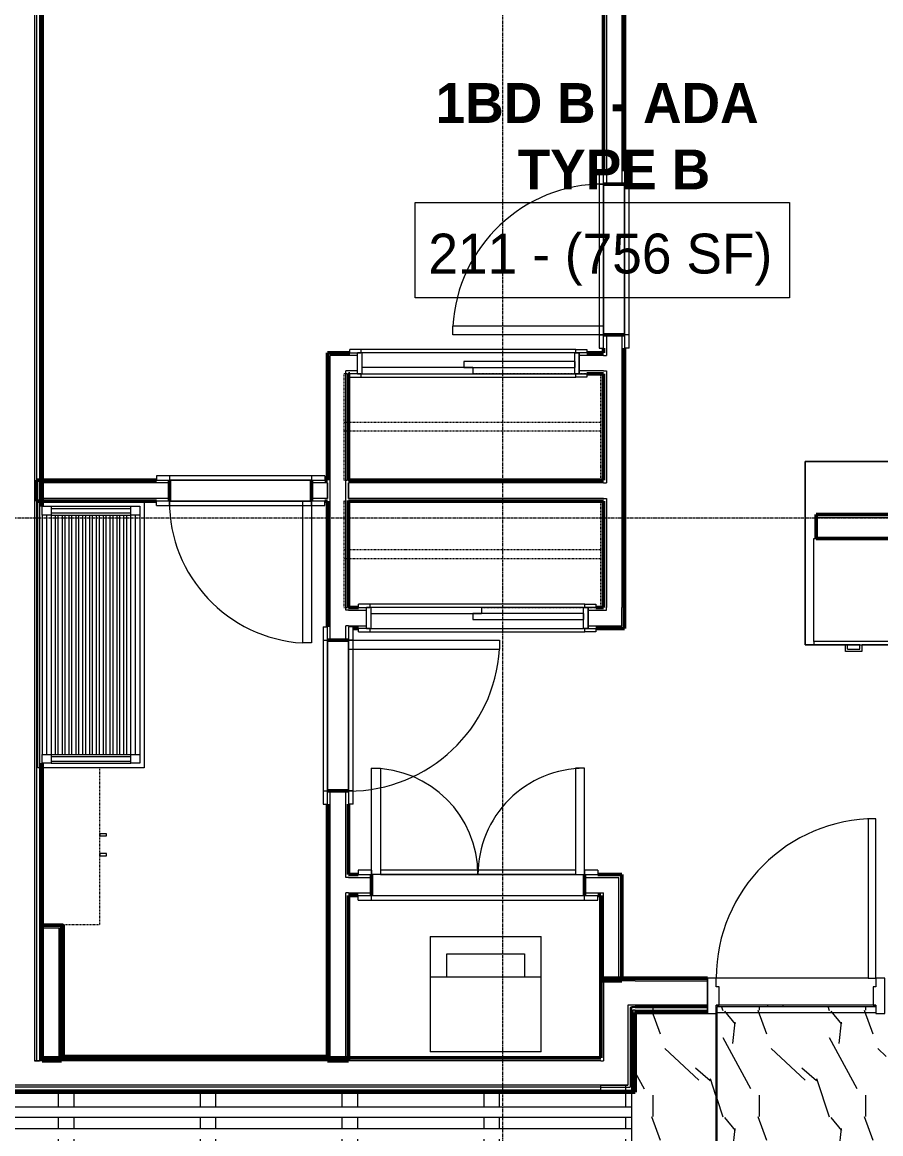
# Model space of a CAD drawing. Header units: inches. Extents: x -4218 to -1830, y 9767 to 12426.
# Drawn here: x -2935.8 to -2742.1, y 11708.2 to 11959.1 of the extents above; entities that cross this region are included whole.
import ezdxf

# ---------------------------------------------------------------- set-up
doc = ezdxf.new("R2010")
doc.units = ezdxf.units.IN
doc.header["$MEASUREMENT"] = 0
doc.linetypes.add('Dash', pattern=[0.25, 0.125, -0.125])
doc.linetypes.add('Grid Line 1_2_', pattern=[0.875, 0.5, -0.125, 0.125, -0.125])
for name, color, linetype, lineweight in [('0-1', 7, 'Continuous', 5), ('0-2', 10, 'Continuous', 9), ('A-AREA-IDEN', 2, 'Continuous', 9), ('A-CLNG-1', 252, 'Continuous', 9), ('A-CLNG-2', 10, 'Continuous', 9), ('A-CLNG-PATT-1', 71, 'Continuous', 13), ('A-DOOR-1', 10, 'Continuous', 9), ('A-DOOR-2', 50, 'Continuous', 20), ('A-DOOR-FRAM-1', 10, 'Continuous', 9), ('A-DOOR-FRAM-3', 50, 'Continuous', 20), ('A-FLOR-3', 192, 'Continuous', 9), ('A-WALL-1', 7, 'Continuous', 50), ('A-WALL-2', 250, 'Continuous', 13), ('A-WALL-3', 10, 'Continuous', 9), ('A-WALL-4', 252, 'Continuous', 9), ('A-WALL-5', 253, 'Continuous', 9), ('A-WALL-7', 113, 'Continuous', 9), ('I-WALL-1', 7, 'Continuous', 50), ('I-WALL-2', 10, 'Continuous', 9), ('I-WALL-3', 252, 'Continuous', 9), ('I-WALL-4', 253, 'Continuous', 9), ('P-PIPE-1', 10, 'Continuous', 9), ('P-SANR-FIXT-1', 10, 'Continuous', 9), ('Q-CASE-1', 252, 'Continuous', 9), ('Q-CASE-2', 10, 'Continuous', 9), ('Q-CASE-4', 252, 'Dash', 9), ('Q-CASE-7', 10, 'Dash', 9), ('Q-CASE-HDLN-1', 10, 'Dash', 9), ('Q-CASE-HDLN-2', 252, 'Dash', 9), ('Q-CASE-HDLN-3', 253, 'Dash', 9), ('S-BEAM', 12, 'Continuous', 9), ('S-GRID-1', 1, 'Grid Line 1_2_', 9)]:
    doc.layers.add(name, color=color, linetype=linetype, lineweight=lineweight)
doc.styles.add('Century Gothic', font='ufonts.com_century-gothic.ttf', dxfattribs={"height": 9})
doc.styles.add('Century Gothic_B', font='GOTHICB.TTF', dxfattribs={"height": 9})

# ---------------------------------------------------------------- blocks, each defined once
blk = doc.blocks.new('SWING - SINGLE - FLUSH - 2-10 x 6-8 - PRIVACY-3199405-BACKGROUND - RCP - 2ND FLOOR')
at = {"layer": 'A-DOOR-1'}
blk.add_arc((17, -2.38), 34.07, 180, 266.6343, dxfattribs=at)
at = {"layer": 'A-DOOR-2'}
for p, q in [((15, -2.38), (15, -36.38)), ((17, -2.38), (15, -2.38)), ((17, -2.38), (17, -36.38)), ((17, -36.38), (15, -36.38))]:
    blk.add_line(p, q, dxfattribs=at)
at = {"layer": 'A-DOOR-FRAM-1'}
for p, q in [((-17, 3.37), (-20, 3.37)), ((-20, 3.37), (-20, 2.37)), ((-17, 3.37), (-17, 2.37)), ((17, 3.37), (-17, 3.37)), ((20, 3.37), (17, 3.37)), ((17, 3.37), (17, 2.37)), ((20, 3.37), (20, 2.37)), ((-20, 2.37), (-17, 2.37)), ((-17, 2.37), (17, 2.37)), ((17, 2.37), (20, 2.37)), ((-17, -2.38), (-20, -2.38)), ((-20, -3.38), (-20, -2.38)), ((-17, -3.38), (-17, -2.38)), ((17, -2.38), (-17, -2.38)), ((20, -2.38), (17, -2.38)), ((17, -3.38), (17, -2.38)), ((20, -3.38), (20, -2.38)), ((-20, -3.38), (-17, -3.38)), ((-17, -3.38), (17, -3.38)), ((17, -3.38), (20, -3.38))]:
    blk.add_line(p, q, dxfattribs=at)
blk = doc.blocks.new('SLIDING - FLUSH - 4-0 x 6-8-3203583-BACKGROUND - RCP - 2ND FLOOR')
at = {"layer": 'A-DOOR-1'}
for p, q in [((-26.75, 2.5), (-26.75, 3.25)), ((-24.25, 3.25), (-26.75, 3.25)), ((24.25, 3.25), (-24.25, 3.25)), ((-24.25, 3.25), (-24.25, 2.5)), ((24.25, 2.5), (24.25, 3.25)), ((24.25, 3.25), (26.75, 3.25)), ((26.75, 3.25), (26.75, 2.5)), ((-26.75, 2.5), (-24.25, 2.5)), ((24, 0.5), (-1, 0.5)), ((-1, 0.5), (-1, -0.88)), ((24, 0.5), (24, -0.88)), ((26.75, 2.5), (24.25, 2.5)), ((-26.75, -3), (-26.75, -2.25)), ((-24.25, -2.25), (-26.75, -2.25)), ((-24.25, -2.25), (-24.25, -3)), ((1, -0.88), (-24, -0.88)), ((-24, -0.88), (-24, -2.25)), ((-24, -2.25), (1, -2.25)), ((-1, -0.88), (24, -0.88)), ((1, -0.88), (1, -2.25)), ((24.25, -2.25), (26.75, -2.25)), ((24.25, -3), (24.25, -2.25)), ((26.75, -2.25), (26.75, -3)), ((-26.75, -3), (-24.25, -3)), ((-24.25, -3), (24.25, -3)), ((26.75, -3), (24.25, -3))]:
    blk.add_line(p, q, dxfattribs=at)
at = {"layer": 'A-DOOR-FRAM-1'}
for p, q in [((-25, -2.25), (-25, 2.5)), ((-24, 2.5), (-25, 2.5)), ((24, 2.5), (-24, 2.5)), ((-24, 2.5), (-24, -2.25)), ((24, -2.25), (24, 2.5)), ((24, 2.5), (25, 2.5)), ((25, 2.5), (25, -2.25)), ((-25, -2.25), (-24, -2.25)), ((1, -2.25), (24, -2.25)), ((25, -2.25), (24, -2.25))]:
    blk.add_line(p, q, dxfattribs=at)
blk = doc.blocks.new('OD_CW_Closet - OD_CW_Closet-2857781-BACKGROUND - RCP - 2ND FLOOR')
at = {"layer": 'Q-CASE-HDLN-1'}
for p, q in [((0.74, 24), (0.74, 0)), ((27.63, 24), (4.63, 24)), ((0.74, 13), (57.64, 13)), ((0.74, 11), (57.64, 11))]:
    blk.add_line(p, q, dxfattribs=at)
at = {"layer": 'Q-CASE-HDLN-2'}
for p, q in [((1.88, 24), (0.74, 24)), ((58.25, 24), (55.38, 24)), ((58.75, 24), (58.3, 24)), ((58.75, 0), (58.75, 24)), ((57.64, 13), (57.97, 13)), ((57.97, 13), (58.75, 13)), ((57.64, 11), (57.92, 11)), ((57.93, 11), (58.75, 11)), ((0.74, 0), (57.64, 0)), ((57.65, 0), (58.75, 0))]:
    blk.add_line(p, q, dxfattribs=at)
at = {"layer": 'Q-CASE-HDLN-3'}
for p, q in [((3.63, 24), (1.88, 24)), ((55.38, 24), (53.63, 24))]:
    blk.add_line(p, q, dxfattribs=at)
blk = doc.blocks.new('OD_CW_Closet - OD_CW_Closet-V3-BACKGROUND - RCP - 2ND FLOOR')
at = {"layer": 'Q-CASE-HDLN-1'}
for p, q in [((0.74, 24), (0.74, 0)), ((0.74, 13), (57.64, 13)), ((0.74, 11), (57.64, 11)), ((6.63, 0), (29.63, 0))]:
    blk.add_line(p, q, dxfattribs=at)
at = {"layer": 'Q-CASE-HDLN-2'}
for p, q in [((57.64, 24), (0.74, 24)), ((58.75, 24), (57.65, 24)), ((58.75, 0), (58.75, 24)), ((57.64, 13), (57.92, 13)), ((57.97, 13), (58.75, 13)), ((57.64, 11), (57.97, 11)), ((58.01, 11), (58.75, 11)), ((0.74, 0), (3.88, 0)), ((57.38, 0), (58.25, 0)), ((58.26, 0), (58.75, 0))]:
    blk.add_line(p, q, dxfattribs=at)
at = {"layer": 'Q-CASE-HDLN-3'}
blk.add_line((3.88, 0), (5.63, 0), dxfattribs=at)
blk = doc.blocks.new('SLIDING - FLUSH - 4-0 x 6-8-3203584-BACKGROUND - RCP - 2ND FLOOR')
at = {"layer": 'A-DOOR-1'}
for p, q in [((-26.75, 2.25), (-26.75, 3)), ((-24.25, 3), (-26.75, 3)), ((24.25, 3), (-24.25, 3)), ((-24.25, 3), (-24.25, 2.25)), ((24.25, 2.25), (24.25, 3)), ((24.25, 3), (26.75, 3)), ((26.75, 3), (26.75, 2.25)), ((-26.75, 2.25), (-24.25, 2.25)), ((1, 2.25), (-24, 2.25)), ((-24, 2.25), (-24, 0.88)), ((-24, 0.88), (1, 0.88)), ((24, 0.88), (-1, 0.88)), ((-1, 0.88), (-1, -0.5)), ((1, 2.25), (1, 0.88)), ((24, 0.88), (24, -0.5)), ((26.75, 2.25), (24.25, 2.25)), ((-26.75, -3.25), (-26.75, -2.5)), ((-24.25, -2.5), (-26.75, -2.5)), ((-24.25, -2.5), (-24.25, -3.25)), ((-1, -0.5), (24, -0.5)), ((24.25, -2.5), (26.75, -2.5)), ((24.25, -3.25), (24.25, -2.5)), ((26.75, -2.5), (26.75, -3.25)), ((-26.75, -3.25), (-24.25, -3.25)), ((-24.25, -3.25), (24.25, -3.25)), ((26.75, -3.25), (24.25, -3.25))]:
    blk.add_line(p, q, dxfattribs=at)
at = {"layer": 'A-DOOR-FRAM-1'}
for p, q in [((-24, 2.25), (-25, 2.25)), ((-25, -2.5), (-25, 2.25)), ((-24, 2.25), (-24, -2.5)), ((24, 2.25), (1, 2.25)), ((24, -2.5), (24, 2.25)), ((24, 2.25), (25, 2.25)), ((25, 2.25), (25, -2.5)), ((-25, -2.5), (-24, -2.5)), ((-24, -2.5), (24, -2.5)), ((25, -2.5), (24, -2.5))]:
    blk.add_line(p, q, dxfattribs=at)
blk = doc.blocks.new('Stacked Washer and Dryer - 26_x25_ - Private-1352637-BACKGROUND - RCP - 2ND FLOOR')
at = {"layer": 'P-SANR-FIXT-1'}
for p, q in [((26, 12.5), (0, 12.5)), ((0, -12.5), (0, 12.5)), ((16.90625, 12.5), (16.90625, -12.5)), ((26, 12.5), (26, -12.5)), ((16.90625, 8.75), (22.09375, 8.75)), ((22.09375, 8.75), (22.09375, -8.75)), ((22.09375, -8.75), (16.90625, -8.75)), ((0, -12.5), (26, -12.5))]:
    blk.add_line(p, q, dxfattribs=at)
blk = doc.blocks.new('SWING - DOUBLE - FLUSH - 4-0 x 6-8 - DUMMY-3207495-BACKGROUND - RCP - 2ND FLOOR')
at = {"layer": 'A-DOOR-1'}
for p, q in [((-24, 3.375), (-27, 3.375)), ((-27, 3.375), (-27, 2.375)), ((24, 3.375), (-24, 3.375)), ((-24, 3.375), (-24, 2.375)), ((27, 3.375), (24, 3.375)), ((24, 3.375), (24, 2.375)), ((27, 3.375), (27, 2.375)), ((-27, 2.375), (-24, 2.375)), ((-24, 2.375), (24, 2.375)), ((24, 2.375), (27, 2.375)), ((-24, -2.375), (-27, -2.375)), ((-27, -3.375), (-27, -2.375)), ((-24, -3.375), (-24, -2.375)), ((22, -2.375), (-22, -2.375)), ((27, -2.375), (24, -2.375)), ((24, -3.375), (24, -2.375)), ((27, -3.375), (27, -2.375)), ((-27, -3.375), (-24, -3.375)), ((-22, -3.375), (22, -3.375)), ((24, -3.375), (27, -3.375))]:
    blk.add_line(p, q, dxfattribs=at)
for centre, start, end in [((-24, -2.375), 270, 0), ((24, -2.375), 180, 270)]:
    blk.add_arc(centre, 24, start, end, dxfattribs=at)
at = {"layer": 'A-DOOR-2'}
for p, q in [((-22, -2.375), (-24, -2.375)), ((-24, -2.375), (-24, -26.375)), ((-22, -26.375), (-22, -2.375)), ((22, -2.375), (24, -2.375)), ((22, -26.375), (22, -2.375)), ((24, -2.375), (24, -26.375)), ((-24, -26.375), (-22, -26.375)), ((24, -26.375), (22, -26.375))]:
    blk.add_line(p, q, dxfattribs=at)
blk = doc.blocks.new('SWING - SINGLE - FLUSH - 2-8 x 6-8 - PASSAGE-3199418-BACKGROUND - RCP - 2ND FLOOR')
at = {"layer": 'A-DOOR-1'}
blk.add_arc((16, -2.38), 32.07, 180, 266.4241, dxfattribs=at)
at = {"layer": 'A-DOOR-2'}
for p, q in [((14, -2.38), (14, -34.38)), ((16, -2.38), (14, -2.38)), ((16, -2.38), (16, -34.38)), ((16, -34.38), (14, -34.38))]:
    blk.add_line(p, q, dxfattribs=at)
at = {"layer": 'A-DOOR-FRAM-1'}
for p, q in [((-16, 3.37), (-19, 3.37)), ((-19, 3.37), (-19, 2.37)), ((-16, 3.37), (-16, 2.37)), ((16, 3.37), (-16, 3.37)), ((19, 3.37), (16, 3.37)), ((16, 3.37), (16, 2.37)), ((19, 3.37), (19, 2.37)), ((-19, 2.37), (-16, 2.37)), ((-16, 2.37), (16, 2.37)), ((16, 2.37), (19, 2.37)), ((-16, -2.38), (-19, -2.38)), ((-19, -3.38), (-19, -2.38)), ((-16, -3.38), (-16, -2.38)), ((16, -2.38), (-16, -2.38)), ((19, -2.38), (16, -2.38)), ((16, -3.38), (16, -2.38)), ((19, -3.38), (19, -2.38)), ((-19, -3.38), (-16, -3.38)), ((-16, -3.38), (16, -3.38)), ((16, -3.38), (19, -3.38))]:
    blk.add_line(p, q, dxfattribs=at)
blk = doc.blocks.new('Base Cabinet 3 Drawer 230 - Base Cabinet 3 Drawer 230 18_-2554959-BACKGROUND - RCP - 2ND FLOOR')
at = {"layer": 'Q-CASE-2'}
for p, q in [((-8.26, -23.25), (-8.26, 0)), ((-8.26, 0), (9.74, 0)), ((9.74, 0), (9.74, -23.25)), ((-8.26, -23.25), (-8.26, -24)), ((9.74, -23.25), (-8.26, -23.25)), ((-8.26, -24), (9.74, -24)), ((-0.64, -24), (-1.14, -24)), ((-1.14, -25.5), (-1.14, -24)), ((-0.64, -25), (-0.64, -24)), ((-0.64, -25), (2.11, -25)), ((2.11, -25), (2.11, -24)), ((2.11, -24), (2.61, -24)), ((2.61, -24), (2.61, -25.5)), ((9.74, -24), (9.74, -23.25)), ((2.61, -25.5), (-1.14, -25.5))]:
    blk.add_line(p, q, dxfattribs=at)
blk = doc.blocks.new('Bath Vanity - Bath Vanity 60_-V80-BACKGROUND - RCP - 2ND FLOOR')
at = {"layer": 'Q-CASE-1'}
for p, q in [((-29.26, -1), (-29.26, 0)), ((-29.26, 0), (30.74, 0)), ((30.74, 0), (30.74, -1))]:
    blk.add_line(p, q, dxfattribs=at)
at = {"layer": 'Q-CASE-2'}
for p, q in [((-29.26, -24), (-29.26, -1)), ((-28.26, -3), (-28.26, -1)), ((-28.26, -1), (-26.26, -1)), ((27.74, -1), (-26.26, -1)), ((-26.26, -1), (-26.26, -3)), ((27.74, -2), (-26.26, -2)), ((27.74, -3), (27.74, -1)), ((27.74, -1), (29.74, -1)), ((29.74, -1), (29.74, -3)), ((30.74, -1), (30.74, -24)), ((-28.26, -3), (-28.26, -21)), ((-26.26, -3), (-28.26, -3)), ((-27.76, -3), (-27.76, -21)), ((-26.76, -3), (-26.76, -21)), ((27.74, -3), (-26.26, -3)), ((-26.26, -3), (-26.26, -21)), ((-26.26, -4), (27.74, -4)), ((27.74, -4.55), (-26.26, -4.55)), ((27.74, -3), (27.74, -21)), ((29.74, -3), (27.74, -3)), ((28.24, -3), (28.24, -21)), ((29.24, -3), (29.24, -21)), ((29.74, -3), (29.74, -21)), ((-26.26, -5.55), (27.74, -5.55)), ((27.74, -6.09), (-26.26, -6.09)), ((-26.26, -7.09), (27.74, -7.09)), ((27.74, -7.64), (-26.26, -7.64)), ((-26.26, -8.64), (27.74, -8.64)), ((27.74, -9.18), (-26.26, -9.18)), ((-26.26, -10.18), (27.74, -10.18)), ((27.74, -10.73), (-26.26, -10.73)), ((-26.26, -11.73), (27.74, -11.73)), ((27.74, -12.27), (-26.26, -12.27)), ((-26.26, -13.27), (27.74, -13.27)), ((27.74, -13.82), (-26.26, -13.82)), ((-26.26, -14.82), (27.74, -14.82)), ((27.74, -15.36), (-26.26, -15.36)), ((-26.26, -16.36), (27.74, -16.36)), ((27.74, -16.91), (-26.26, -16.91)), ((-26.26, -17.91), (27.74, -17.91)), ((27.74, -18.45), (-26.26, -18.45)), ((-26.26, -19.45), (27.74, -19.45)), ((27.74, -20), (-26.26, -20)), ((-28.26, -23), (-28.26, -21)), ((-28.26, -21), (-26.26, -21)), ((-26.26, -21), (27.74, -21)), ((-26.26, -21), (-26.26, -23)), ((27.74, -22), (-26.26, -22)), ((27.74, -23), (27.74, -21)), ((27.74, -21), (29.74, -21)), ((29.74, -21), (29.74, -23)), ((30.74, -24), (-29.26, -24)), ((-26.26, -23), (-28.26, -23)), ((27.74, -23), (-26.26, -23)), ((29.74, -23), (27.74, -23))]:
    blk.add_line(p, q, dxfattribs=at)
blk = doc.blocks.new('300 Series Wall Hung Cabinet_326 - 36_-V90-BACKGROUND - RCP - 2ND FLOOR')
at = {"layer": 'Q-CASE-2'}
for p, q in [((-2.01, -13.19), (-2.5, -13.19)), ((-2.5, -13.19), (-2.5, -14.69)), ((-2.5, -14.69), (-2.01, -14.69)), ((-2.01, -14.69), (-2.01, -13.19)), ((2.49, -13.19), (2, -13.19)), ((2, -13.19), (2, -14.69)), ((2, -14.69), (2.49, -14.69)), ((2.49, -14.69), (2.49, -13.19))]:
    blk.add_line(p, q, dxfattribs=at)
at = {"layer": 'Q-CASE-4'}
blk.add_line((17.37, -0.19), (-18, -0.19), dxfattribs=at)
at = {"layer": 'Q-CASE-7'}
for p, q in [((-18, -0.19), (-18, -13.19)), ((-18, -13.19), (17.37, -13.19))]:
    blk.add_line(p, q, dxfattribs=at)
blk = doc.blocks.new('CTR - 1st Phase - Unit Layouts_rvt-1-BACKGROUND - RCP - 2ND FLOOR')
at = {"layer": 'A-WALL-1'}
for p, q in [((-2799.87, 12110.34), (-2799.87, 11925.54)), ((-2804.62, 11925.54), (-2804.62, 12076.44)), ((-2799.87, 11922.54), (-2804.62, 11922.54)), ((-2804.62, 11888.54), (-2799.87, 11888.54)), ((-2866.9, 11855.79), (-2866.9, 11884.54)), ((-2866.9, 11884.54), (-2866.27, 11884.54)), ((-2866.27, 11884.54), (-2862.15, 11884.54)), ((-2862.15, 11884.54), (-2861.89, 11884.54)), ((-2808.39, 11884.54), (-2804.62, 11884.54)), ((-2804.62, 11884.54), (-2804.62, 11885.54)), ((-2799.87, 11885.54), (-2799.87, 11827.04)), ((-2862.15, 11879.79), (-2862.15, 11855.79)), ((-2861.89, 11879.79), (-2862.15, 11879.79)), ((-2804.62, 11879.79), (-2808.39, 11879.79)), ((-2804.62, 11855.79), (-2804.62, 11879.79)), ((-2932.52, 11855.79), (-2905.52, 11855.79)), ((-2932.52, 11855.16), (-2932.52, 11855.79)), ((-2932.52, 11851.66), (-2932.52, 11855.16)), ((-2902.52, 11855.79), (-2902.52, 11851.04)), ((-2870.52, 11851.04), (-2870.52, 11855.79)), ((-2867.52, 11855.79), (-2866.9, 11855.79)), ((-2862.15, 11855.79), (-2804.62, 11855.79)), ((-2932.52, 11851.04), (-2932.52, 11851.66)), ((-2905.52, 11851.04), (-2932.52, 11851.04)), ((-2866.9, 11851.04), (-2867.52, 11851.04)), ((-2866.9, 11822.66), (-2866.9, 11851.04)), ((-2862.15, 11851.04), (-2862.15, 11827.04)), ((-2804.62, 11851.04), (-2862.15, 11851.04)), ((-2804.62, 11827.04), (-2804.62, 11851.04)), ((-2756.7, 11842.62), (-2756.7, 11848)), ((-2756.7, 11848), (-2644.07, 11848)), ((-2738.45, 11842.62), (-2756.7, 11842.62)), ((-2862.15, 11827.04), (-2859.89, 11827.04)), ((-2806.39, 11827.04), (-2804.62, 11827.04)), ((-2799.87, 11827.04), (-2799.87, 11822.91)), ((-2859.89, 11822.29), (-2861.15, 11822.29)), ((-2799.87, 11822.29), (-2806.39, 11822.29)), ((-2799.87, 11822.91), (-2799.87, 11822.29)), ((-2862.15, 11819.66), (-2866.9, 11819.66)), ((-2866.9, 11785.66), (-2862.15, 11785.66)), ((-2866.9, 11724.74), (-2866.9, 11782.66)), ((-2862.15, 11782.66), (-2862.15, 11766.74)), ((-2862.15, 11766.74), (-2859.96, 11766.74)), ((-2856.96, 11766.74), (-2856.96, 11761.99)), ((-2808.96, 11761.99), (-2808.96, 11766.74)), ((-2805.96, 11766.74), (-2800.52, 11766.74)), ((-2800.52, 11766.74), (-2800.52, 11766.11)), ((-2800.52, 11766.11), (-2800.52, 11761.99)), ((-2862.15, 11761.99), (-2862.15, 11724.74)), ((-2859.96, 11761.99), (-2862.15, 11761.99)), ((-2805.27, 11761.99), (-2805.96, 11761.99)), ((-2805.27, 11742.74), (-2805.27, 11761.99)), ((-2800.52, 11761.99), (-2800.52, 11742.74)), ((-2931.27, 11724.74), (-2931.27, 11755.36)), ((-2931.27, 11755.36), (-2931.02, 11755.36)), ((-2931.02, 11755.36), (-2927.52, 11755.36)), ((-2927.52, 11755.36), (-2926.9, 11755.36)), ((-2926.9, 11755.36), (-2926.9, 11724.74)), ((-2926.9, 11725.71), (-2926.9, 11755.33)), ((-2926.9, 11755.33), (-2926.52, 11755.33)), ((-2926.52, 11755.33), (-2926.52, 11725.71)), ((-2804.65, 11742.74), (-2805.27, 11742.74)), ((-2801.15, 11742.74), (-2804.65, 11742.74)), ((-2800.52, 11742.74), (-2801.15, 11742.74)), ((-2931.02, 11724.74), (-2931.27, 11724.74)), ((-2927.52, 11724.74), (-2931.02, 11724.74)), ((-2926.9, 11724.74), (-2927.52, 11724.74)), ((-2926.9, 11725.33), (-2926.9, 11725.71)), ((-2866.9, 11725.33), (-2926.9, 11725.33)), ((-2926.52, 11725.71), (-2867.27, 11725.71)), ((-2866.9, 11725.71), (-2866.9, 11725.33)), ((-2866.27, 11724.74), (-2866.9, 11724.74)), ((-2862.77, 11724.74), (-2866.27, 11724.74)), ((-2862.15, 11724.74), (-2862.77, 11724.74))]:
    blk.add_line(p, q, dxfattribs=at)
at = {"layer": 'A-WALL-2'}
for p, q in [((-2800.5, 12109.71), (-2800.5, 11922.54)), ((-2804, 12076.44), (-2804, 11922.54)), ((-2804, 11888.54), (-2804, 11883.91)), ((-2800.5, 11888.54), (-2800.5, 11827.04)), ((-2866.27, 11819.66), (-2866.27, 11883.91)), ((-2862.77, 11883.91), (-2866.27, 11883.91)), ((-2862.15, 11883.91), (-2862.77, 11883.91)), ((-2860.14, 11883.91), (-2862.15, 11883.91)), ((-2804.62, 11883.91), (-2810.14, 11883.91)), ((-2804.62, 11883.91), (-2804, 11883.91)), ((-2862.77, 11826.41), (-2862.77, 11880.41)), ((-2862.15, 11880.41), (-2862.77, 11880.41)), ((-2860.14, 11880.41), (-2862.15, 11880.41)), ((-2804.62, 11880.41), (-2810.14, 11880.41)), ((-2804.62, 11880.41), (-2804, 11880.41)), ((-2804, 11880.41), (-2804, 11855.16)), ((-2902.52, 11855.16), (-2931.9, 11855.16)), ((-2931.9, 11855.16), (-2931.9, 11851.66)), ((-2866.9, 11855.16), (-2870.52, 11855.16)), ((-2866.9, 11851.66), (-2866.9, 11855.16)), ((-2866.9, 11855.16), (-2866.9, 11851.66)), ((-2862.15, 11855.16), (-2862.15, 11851.66)), ((-2804.62, 11855.16), (-2862.15, 11855.16)), ((-2862.15, 11851.66), (-2862.15, 11855.16)), ((-2804.62, 11855.16), (-2804, 11855.16)), ((-2902.52, 11851.66), (-2931.9, 11851.66)), ((-2866.9, 11851.66), (-2870.52, 11851.66)), ((-2804.62, 11851.66), (-2862.15, 11851.66)), ((-2804.62, 11851.66), (-2804, 11851.66)), ((-2804, 11851.66), (-2804, 11827.04)), ((-2756.7, 11847.37), (-2644.07, 11847.37)), ((-2862.15, 11826.41), (-2862.77, 11826.41)), ((-2862.15, 11826.41), (-2858.14, 11826.41)), ((-2808.14, 11826.41), (-2804, 11826.41)), ((-2804, 11826.41), (-2804, 11827.04)), ((-2800.5, 11826.41), (-2800.5, 11827.04)), ((-2800.5, 11822.91), (-2800.5, 11826.41)), ((-2862.15, 11822.91), (-2862.77, 11822.91)), ((-2862.77, 11819.66), (-2862.77, 11822.91)), ((-2862.15, 11822.91), (-2858.14, 11822.91)), ((-2808.14, 11822.91), (-2800.5, 11822.91)), ((-2866.27, 11725.36), (-2866.27, 11785.66)), ((-2862.77, 11766.11), (-2862.77, 11785.66)), ((-2862.15, 11766.11), (-2862.77, 11766.11)), ((-2862.15, 11766.11), (-2856.96, 11766.11)), ((-2808.96, 11766.11), (-2801.15, 11766.11)), ((-2801.15, 11762.61), (-2801.15, 11766.11)), ((-2862.77, 11725.36), (-2862.77, 11762.61)), ((-2862.15, 11762.61), (-2862.77, 11762.61)), ((-2862.15, 11762.61), (-2856.96, 11762.61)), ((-2808.96, 11762.61), (-2804.65, 11762.61)), ((-2804.65, 11761.99), (-2804.65, 11762.61)), ((-2804.65, 11743.36), (-2804.65, 11761.99)), ((-2801.15, 11761.99), (-2801.15, 11762.61)), ((-2801.15, 11743.36), (-2801.15, 11761.99)), ((-2931.02, 11755.36), (-2931.02, 11754.74)), ((-2931.02, 11755.36), (-2931.02, 11754.74)), ((-2931.02, 11754.74), (-2931.02, 11725.36)), ((-2931.02, 11754.74), (-2927.52, 11754.74)), ((-2927.52, 11754.74), (-2927.52, 11725.36)), ((-2801.15, 11743.36), (-2804.65, 11743.36)), ((-2931.02, 11725.36), (-2931.02, 11724.74)), ((-2931.02, 11725.36), (-2931.02, 11724.74)), ((-2927.52, 11725.36), (-2931.02, 11725.36)), ((-2866.27, 11725.36), (-2862.77, 11725.36))]:
    blk.add_line(p, q, dxfattribs=at)
at = {"layer": 'A-WALL-3'}
for p, q in [((-2804.62, 11922.54), (-2804.62, 11888.54)), ((-2799.87, 11888.54), (-2799.87, 11922.54)), ((-2870.52, 11855.79), (-2902.52, 11855.79)), ((-2902.52, 11851.04), (-2870.52, 11851.04)), ((-2866.9, 11819.66), (-2866.9, 11785.66)), ((-2862.15, 11785.66), (-2862.15, 11819.66)), ((-2810.96, 11766.74), (-2854.96, 11766.74)), ((-2856.96, 11761.99), (-2808.96, 11761.99))]:
    blk.add_line(p, q, dxfattribs=at)
at = {"layer": 'A-WALL-4'}
for p, q in [((-2804.62, 11922.54), (-2799.87, 11922.54)), ((-2804.62, 11888.54), (-2799.87, 11888.54)), ((-2902.52, 11851.04), (-2902.52, 11855.79)), ((-2870.52, 11851.04), (-2870.52, 11855.79)), ((-2756.7, 11848), (-2756.7, 11842.62)), ((-2756.7, 11848), (-2644.7, 11848)), ((-2738.45, 11842.62), (-2756.7, 11842.62)), ((-2862.15, 11819.66), (-2866.9, 11819.66)), ((-2862.15, 11785.66), (-2866.9, 11785.66)), ((-2856.96, 11766.74), (-2856.96, 11761.99)), ((-2808.96, 11766.74), (-2808.96, 11761.99))]:
    blk.add_line(p, q, dxfattribs=at)
at = {"layer": 'A-WALL-5'}
for p, q in [((-2860.14, 11879.79), (-2860.14, 11884.54)), ((-2810.14, 11879.79), (-2810.14, 11884.54)), ((-2858.14, 11822.29), (-2858.14, 11827.04)), ((-2808.14, 11822.29), (-2808.14, 11827.04))]:
    blk.add_line(p, q, dxfattribs=at)
at = {"layer": 'A-WALL-7'}
for p, q in [((-2644.7, 11860), (-2759.12, 11860)), ((-2759.12, 11860), (-2759.12, 11818.62)), ((-2759.12, 11818.62), (-2759.12, 11860)), ((-2759.12, 11860), (-2644.7, 11860)), ((-2759.12, 11818.62), (-2750.07, 11818.62)), ((-2750.07, 11818.62), (-2759.12, 11818.62)), ((-2750.07, 11818.62), (-2749.57, 11818.62)), ((-2749.57, 11818.62), (-2746.82, 11818.62)), ((-2746.82, 11818.62), (-2749.57, 11818.62)), ((-2746.82, 11818.62), (-2746.32, 11818.62)), ((-2746.32, 11818.62), (-2738.45, 11818.62)), ((-2738.45, 11818.62), (-2746.32, 11818.62))]:
    blk.add_line(p, q, dxfattribs=at)
at = {"layer": '0-2'}
for name, p, rotation in [('SWING - SINGLE - FLUSH - 2-10 x 6-8 - PRIVACY-3199405-BACKGROUND - RCP - 2ND FLOOR', (-2802.25, 11905.54), 269.9999999999209), ('OD_CW_Closet - OD_CW_Closet-V3-BACKGROUND - RCP - 2ND FLOOR', (-2804.51, 11879.79), 180), ('Bath Vanity - Bath Vanity 60_-V80-BACKGROUND - RCP - 2ND FLOOR', (-2932.27, 11820.13), 89.99999999982836), ('OD_CW_Closet - OD_CW_Closet-2857781-BACKGROUND - RCP - 2ND FLOOR', (-2804.51, 11851.04), 180), ('SWING - SINGLE - FLUSH - 2-10 x 6-8 - PRIVACY-3199405-BACKGROUND - RCP - 2ND FLOOR', (-2864.52, 11802.66), 89.99999999991644), ('300 Series Wall Hung Cabinet_326 - 36_-V90-BACKGROUND - RCP - 2ND FLOOR', (-2931.46, 11773.49), 90.00000000000563), ('SWING - DOUBLE - FLUSH - 4-0 x 6-8 - DUMMY-3207495-BACKGROUND - RCP - 2ND FLOOR', (-2832.96, 11764.36), 180), ('Stacked Washer and Dryer - 26_x25_ - Private-1352637-BACKGROUND - RCP - 2ND FLOOR', (-2831.21, 11726.74), 90.0000000000149)]:
    blk.add_blockref(name, p, dxfattribs=dict(at, rotation=rotation))
for name, p in [('SLIDING - FLUSH - 4-0 x 6-8-3203583-BACKGROUND - RCP - 2ND FLOOR', (-2835.14, 11882.04)), ('SWING - SINGLE - FLUSH - 2-8 x 6-8 - PASSAGE-3199418-BACKGROUND - RCP - 2ND FLOOR', (-2886.52, 11853.41)), ('Base Cabinet 3 Drawer 230 - Base Cabinet 3 Drawer 230 18_-2554959-BACKGROUND - RCP - 2ND FLOOR', (-2748.94, 11842.62)), ('SLIDING - FLUSH - 4-0 x 6-8-3203584-BACKGROUND - RCP - 2ND FLOOR', (-2833.14, 11824.79))]:
    blk.add_blockref(name, p, dxfattribs=at)
blk = doc.blocks.new('HOLLOW METAL - UNIT DOOR-2191979-BACKGROUND - RCP - 2ND FLOOR')
at = {"layer": 'A-DOOR-1'}
blk.add_arc((18, 4.125), 36, 90, 180, dxfattribs=at)
at = {"layer": 'A-DOOR-2'}
for p, q in [((18, 40.125), (16.25, 40.125)), ((16.25, 40.125), (16.25, 4.125)), ((18, 4.125), (18, 40.125)), ((16.25, 4.125), (18, 4.125))]:
    blk.add_line(p, q, dxfattribs=at)
at = {"layer": 'A-DOOR-FRAM-3'}
for p, q in [((-18, 4.125), (-20, 4.125)), ((-20, 4.125), (-20, -3.875)), ((-18, 2.1875), (-18, 4.125)), ((18, 4.125), (18, 2.1875)), ((20, 4.125), (18, 4.125)), ((20, -3.875), (20, 4.125)), ((-17.375, 2.1875), (-18, 2.1875)), ((-17.375, -1.9375), (-17.375, 2.1875)), ((18, 2.1875), (17.375, 2.1875)), ((17.375, 2.1875), (17.375, -1.9375)), ((-18, -3.875), (-18, -1.9375)), ((-18, -1.9375), (-17.375, -1.9375)), ((17.375, -1.9375), (18, -1.9375)), ((18, -1.9375), (18, -3.875)), ((-20, -3.875), (-18, -3.875)), ((18, -3.875), (20, -3.875))]:
    blk.add_line(p, q, dxfattribs=at)
blk = doc.blocks.new('CTR - 1st Phase - Common Walls_rvt-1-BACKGROUND - RCP - 2ND FLOOR')
at = {"layer": 'A-CLNG-PATT-1'}
h = blk.add_hatch(dxfattribs=at)
h.set_pattern_fill('FP_2', color=256, style=0, pattern_type=2)
h.set_pattern_definition([(108.435, (6.24, 0), (-23.9995167, 47.999875), [9.107, -66.787]), (139.399, (3.36, 8.64), (-144.0005735, 119.9994401), [4.425, -216.844]), (136.848, (24, 11.52), (-360.00235884, 335.99803914), [10.527, -515.834]), (109.983, (16.32, 18.72), (-71.99926767, 192.0004429), [5.618, -275.295]), (90, (14.4, 0), (-24, 24), [4.8, -19.2]), (118.443, (14.4, 4.8), (168.000806133, -311.999948405), [13.101, -641.971]), (84.289, (8.16, 16.32), (-24.00143285, -215.9997167), [4.824, -236.373]), (129.806, (8.64, 21.12), (96.0006462, -119.9991583), [3.749, -183.697])])
h.paths.add_polyline_path([(-2721.68, 11673.39), (-2721.68, 11716.36), (-2740.63, 11716.36), (-2740.63, 11673.39), (-2731.29, 11673.39)], flags=0)
h.paths.add_polyline_path([(-2740.88, 11673.39), (-2740.88, 11737), (-2741.2, 11737), (-2741.2, 11735.36), (-2743.2, 11735.36), (-2743.2, 11737), (-2779.03, 11737), (-2779.03, 11673.39)], flags=0)
h.paths.add_polyline_path([(-2798.23, 11673.39), (-2779.28, 11673.39), (-2779.28, 11735.36), (-2781.2, 11735.36), (-2781.2, 11737), (-2798.23, 11737), (-2798.23, 11688.62)], flags=0)
at = {"layer": 'A-CLNG-1'}
for p, q in [((-2798.23, 11737), (-2781.2, 11737)), ((-2798.23, 11717.61), (-2798.23, 11737)), ((-2779.03, 11737), (-2743.2, 11737)), ((-2779.03, 11735.61), (-2779.03, 11737))]:
    blk.add_line(p, q, dxfattribs=at)
at = {"layer": 'A-CLNG-2'}
for p, q in [((-2779.28, 11735.36), (-2779.28, 11673.39)), ((-2779.03, 11673.39), (-2779.03, 11735.61)), ((-2798.23, 11673.39), (-2798.23, 11717.61))]:
    blk.add_line(p, q, dxfattribs=at)
at = {"layer": 'A-WALL-2'}
for p, q in [((-2933.02, 12110.34), (-2933.02, 11725.36)), ((-2932.52, 12110.34), (-2932.52, 11725.36)), ((-2931.9, 12110.34), (-2931.9, 11725.36)), ((-2799.15, 11742.74), (-2804.65, 11742.74)), ((-2804.65, 11742.74), (-2804.65, 11724.74)), ((-2797.52, 11742.74), (-2799.15, 11742.74)), ((-2797.52, 11742.74), (-2781.2, 11742.74)), ((-2798.65, 11737.24), (-2799.15, 11737.24)), ((-2799.15, 11737.24), (-2799.15, 11719.24)), ((-2797.52, 11737.24), (-2798.65, 11737.24)), ((-2798.02, 11736.74), (-2798.65, 11736.74)), ((-2798.65, 11736.74), (-2798.65, 11718.74)), ((-2797.52, 11736.74), (-2798.02, 11736.74)), ((-2797.52, 11736.11), (-2798.02, 11736.11)), ((-2798.02, 11736.11), (-2798.02, 11718.11)), ((-2797.52, 11737.24), (-2781.2, 11737.24)), ((-2797.52, 11736.74), (-2781.2, 11736.74)), ((-2797.52, 11735.61), (-2797.52, 11736.11)), ((-2797.52, 11736.11), (-2781.2, 11736.11)), ((-2933.02, 11725.36), (-2933.02, 11724.74)), ((-2933.02, 11724.74), (-2932.52, 11724.74)), ((-2932.52, 11724.74), (-2933.02, 11724.74)), ((-2932.52, 11725.36), (-2932.52, 11724.74)), ((-2932.52, 11724.74), (-2931.9, 11724.74)), ((-2931.9, 11724.74), (-2932.52, 11724.74)), ((-2931.9, 11725.36), (-2931.9, 11724.74)), ((-2805.27, 11724.74), (-2931.9, 11724.74)), ((-2805.27, 11724.74), (-2804.65, 11724.74)), ((-2805.27, 11719.24), (-3065.75, 11719.24)), ((-2805.27, 11718.74), (-3065.75, 11718.74)), ((-2805.27, 11719.24), (-2804.65, 11719.24)), ((-2805.27, 11718.74), (-2799.15, 11718.74)), ((-2804.65, 11719.24), (-2799.15, 11719.24)), ((-2799.15, 11718.74), (-2798.65, 11718.74)), ((-2805.27, 11718.11), (-3065.75, 11718.11)), ((-2805.27, 11718.11), (-2798.65, 11718.11)), ((-2798.65, 11718.11), (-2798.02, 11718.11))]:
    blk.add_line(p, q, dxfattribs=at)
at = {"layer": 'I-WALL-1'}
for p, q in [((-2931.27, 12110.34), (-2931.27, 11849.86)), ((-2931.27, 11791.86), (-2931.27, 11725.36)), ((-2805.27, 11725.36), (-2805.27, 11743.36)), ((-2805.27, 11743.36), (-2804.65, 11743.36)), ((-2804.65, 11743.36), (-2797.52, 11743.36)), ((-2797.52, 11743.36), (-2781.2, 11743.36)), ((-2781.2, 11735.61), (-2797.52, 11735.61)), ((-2797.52, 11735.61), (-2797.52, 11717.61)), ((-2931.27, 11725.36), (-2805.27, 11725.36)), ((-2805.27, 11717.61), (-3065.75, 11717.61)), ((-2798.02, 11717.61), (-2805.27, 11717.61)), ((-2797.52, 11717.61), (-2798.02, 11717.61))]:
    blk.add_line(p, q, dxfattribs=at)
at = {"layer": 'I-WALL-2'}
for p, q in [((-2744.95, 11743.36), (-2779.2, 11743.36)), ((-2779.2, 11735.61), (-2743.2, 11735.61))]:
    blk.add_line(p, q, dxfattribs=at)
at = {"layer": 'I-WALL-3'}
for p, q in [((-2779.03, 11735.61), (-2779.2, 11735.61)), ((-2805.27, 11717.61), (-3065.75, 11717.61)), ((-2805.27, 11717.61), (-2798.23, 11717.61))]:
    blk.add_line(p, q, dxfattribs=at)
at = {"layer": 'I-WALL-4'}
for p, q in [((-2781.2, 11735.61), (-2781.2, 11743.36)), ((-2805.27, 11717.61), (-2805.27, 11719.24)), ((-2805.27, 11717.61), (-2805.27, 11719.24))]:
    blk.add_line(p, q, dxfattribs=at)
at = {"layer": 'P-PIPE-1'}
for p, q in [((-3435.32, 11714.31), (-2798.23, 11714.31)), ((-2779.28, 11714.31), (-2779.03, 11714.31)), ((-2798.23, 11711.93), (-3435.32, 11711.93)), ((-2779.03, 11711.93), (-2779.28, 11711.93)), ((-3435.32, 11709.44), (-2798.23, 11709.44)), ((-2779.28, 11709.44), (-2779.03, 11709.44))]:
    blk.add_line(p, q, dxfattribs=at)
at = {"layer": '0-2'}
blk.add_blockref('HOLLOW METAL - UNIT DOOR-2191979-BACKGROUND - RCP - 2ND FLOOR', (-2761.2, 11739.24), dxfattribs=at)
blk = doc.blocks.new('Dimension Lumber - LVL - 3_5X5_5-V239-BACKGROUND - RCP - 2ND FLOOR')
at = {"layer": 'S-BEAM'}
for p, q in [((-34.9, 1.75), (-34.9, -1.75)), ((-34.9, 1.75), (-34.63, 1.75)), ((-34.63, 1.75), (-31.32, 1.75)), ((-28.94, 1.75), (-26.45, 1.75)), ((-24.07, 1.75), (-22.69, 1.75)), ((-20.31, 1.75), (34.62, 1.75)), ((34.62, 1.75), (34.9, 1.75)), ((34.9, -1.75), (34.9, 1.75)), ((-34.89, -1.75), (-34.63, -1.75)), ((-34.63, -1.75), (-31.32, -1.75)), ((-28.94, -1.75), (-26.45, -1.75)), ((-24.07, -1.75), (-22.69, -1.75)), ((-20.31, -1.75), (34.62, -1.75)), ((34.62, -1.75), (34.9, -1.75))]:
    blk.add_line(p, q, dxfattribs=at)
blk = doc.blocks.new('Dimension Lumber - LVL - 3_5X5_5-V240-BACKGROUND - RCP - 2ND FLOOR')
at = {"layer": 'S-BEAM'}
for p, q in [((-34.9, 1.75), (-34.9, -1.75)), ((-34.9, 1.75), (-34.63, 1.75)), ((-34.63, 1.75), (-31.32, 1.75)), ((-28.94, 1.75), (-26.45, 1.75)), ((-24.07, 1.75), (-22.69, 1.75)), ((-20.31, 1.75), (34.62, 1.75)), ((34.62, 1.75), (34.9, 1.75)), ((34.9, -1.75), (34.9, 1.75)), ((-34.9, -1.75), (-34.63, -1.75)), ((-34.63, -1.75), (-31.32, -1.75)), ((-28.94, -1.75), (-26.45, -1.75)), ((-24.07, -1.75), (-22.69, -1.75)), ((-20.31, -1.75), (34.62, -1.75)), ((34.62, -1.75), (34.89, -1.75))]:
    blk.add_line(p, q, dxfattribs=at)
blk = doc.blocks.new('Dimension Lumber - LVL - 3_5X5_5-V237-BACKGROUND - RCP - 2ND FLOOR')
at = {"layer": 'S-BEAM'}
for p, q in [((-34.9, 1.75), (-34.9, -1.75)), ((-34.9, 1.75), (-34.63, 1.75)), ((-34.63, 1.75), (-31.32, 1.75)), ((-28.94, 1.75), (-26.45, 1.75)), ((-24.07, 1.75), (-22.69, 1.75)), ((-20.31, 1.75), (34.62, 1.75)), ((34.62, 1.75), (34.9, 1.75)), ((34.9, -1.75), (34.9, 1.75)), ((-34.9, -1.75), (-34.63, -1.75)), ((-34.63, -1.75), (-31.32, -1.75)), ((-28.94, -1.75), (-26.45, -1.75)), ((-24.07, -1.75), (-22.69, -1.75)), ((-20.31, -1.75), (34.62, -1.75)), ((34.62, -1.75), (34.9, -1.75))]:
    blk.add_line(p, q, dxfattribs=at)
blk = doc.blocks.new('Dimension Lumber - LVL - 3_5X5_5-V241-BACKGROUND - RCP - 2ND FLOOR')
at = {"layer": 'S-BEAM'}
for p, q in [((-43.73, 1.75), (-43.53, 1.75)), ((20.07, 1.75), (45.1, 1.75)), ((45.1, 1.75), (45.37, 1.75)), ((45.37, -1.75), (45.37, 1.75)), ((-25.78, -1.75), (-24.15, -1.75)), ((-24.15, -1.75), (-20.84, -1.75)), ((-18.47, -1.75), (-15.97, -1.75)), ((-13.6, -1.75), (-12.21, -1.75)), ((-9.84, -1.75), (45.1, -1.75)), ((45.1, -1.75), (45.37, -1.75))]:
    blk.add_line(p, q, dxfattribs=at)
blk = doc.blocks.new('Dimension Lumber - LVL - 3_5X5_5-V242-BACKGROUND - RCP - 2ND FLOOR')
at = {"layer": 'S-BEAM'}
for p, q in [((-54.25, 1.75), (-54.01, 1.75)), ((9.6, 1.75), (52.62, 1.75)), ((52.62, 1.75), (54.25, 1.75)), ((-54.25, -1.75), (-54.01, -1.75)), ((9.6, -1.75), (52.62, -1.75)), ((52.62, -1.75), (53.47, -1.75)), ((53.51, -1.75), (54.25, -1.75))]:
    blk.add_line(p, q, dxfattribs=at)

msp = doc.modelspace()

# ---------------------------------------------------------------- linework, layer by layer
at = {"layer": 'A-AREA-IDEN', "flags": 128}
msp.add_lwpolyline([(-2847.16, 11918.41), (-2762.66, 11918.41), (-2762.66, 11896.92), (-2847.16, 11896.92)], close=True, dxfattribs=at)
at = {"layer": 'A-FLOR-3'}
for p, q in [((-2781.2, 11737.24), (-2799.15, 11737.24)), ((-2799.15, 11737.24), (-2799.15, 11719.24)), ((-2743.2, 11737.24), (-2779.2, 11737.24)), ((-2779.2, 11735.99), (-2779.03, 11735.99)), ((-2799.15, 11719.24), (-3066.37, 11719.24)), ((-3071.67, 11717.99), (-2799.67, 11717.99))]:
    msp.add_line(p, q, dxfattribs=at)
at = {"layer": 'S-GRID-1'}
for p, q in [((-2827.32, 9836.18), (-2827.32, 12376.81)), ((-1830.2, 11847.19), (-4168.71, 11847.19))]:
    msp.add_line(p, q, dxfattribs=at)

# ---------------------------------------------------------------- block references
at = {"layer": '0-1'}
for name in ['CTR - 1st Phase - Unit Layouts_rvt-1-BACKGROUND - RCP - 2ND FLOOR', 'CTR - 1st Phase - Common Walls_rvt-1-BACKGROUND - RCP - 2ND FLOOR']:
    msp.add_blockref(name, (0, 0), dxfattribs=at)
at = {"layer": 'S-BEAM'}
for name, p, rotation in [('Dimension Lumber - LVL - 3_5X5_5-V241-BACKGROUND - RCP - 2ND FLOOR', (-2797.92, 11693.46), 269.9999999999994), ('Dimension Lumber - LVL - 3_5X5_5-V242-BACKGROUND - RCP - 2ND FLOOR', (-2765.92, 11682.99), 269.9999999999993), ('Dimension Lumber - LVL - 3_5X5_5-V239-BACKGROUND - RCP - 2ND FLOOR', (-2925.92, 11682.99), 269.9999999999994), ('Dimension Lumber - LVL - 3_5X5_5-V240-BACKGROUND - RCP - 2ND FLOOR', (-2893.92, 11682.99), 269.9999999999994), ('Dimension Lumber - LVL - 3_5X5_5-V237-BACKGROUND - RCP - 2ND FLOOR', (-2861.92, 11682.99), 269.9999999999994), ('Dimension Lumber - LVL - 3_5X5_5-V237-BACKGROUND - RCP - 2ND FLOOR', (-2829.92, 11682.99), 269.9999999999994)]:
    msp.add_blockref(name, p, dxfattribs=dict(at, rotation=rotation))

# ---------------------------------------------------------------- texts
at = {"layer": 'A-AREA-IDEN', "char_height": 9, "attachment_point": 1}
for s, insert, width, style in [('1BD B - ADA', (-2842.53, 11945.39), 90.9, 'Century Gothic_B'), ('TYPE B', (-2824.03, 11930.39), 46.359, 'Century Gothic_B'), ('211 - (756 SF)', (-2844.16, 11911.41), 94.839, 'Century Gothic')]:
    msp.add_mtext(s, dxfattribs=dict(at, insert=insert, width=width, style=style))

doc.saveas('drawing.dxf')
